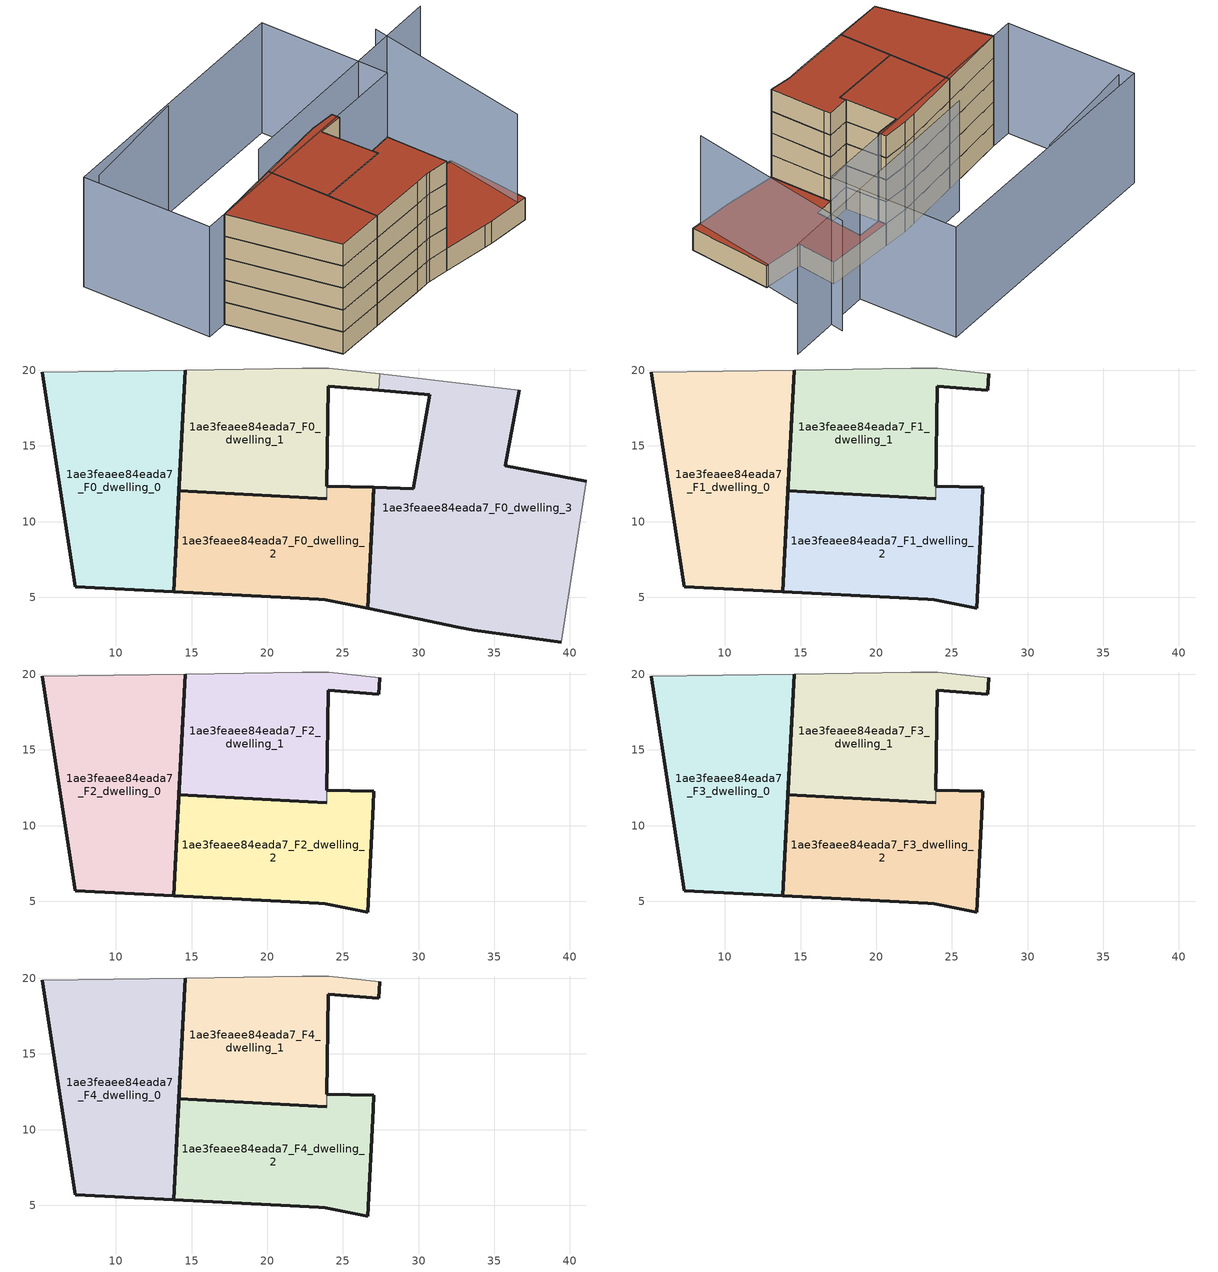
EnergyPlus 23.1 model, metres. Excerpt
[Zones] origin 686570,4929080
1ae3feaee84eada7_F0_dwelling_0
 floor ground (EU_floor_Construction): 13.82,5.36 14.58,20.01 5.13,19.88 7.3,5.7 z0
 wall outside (EU_wall_Construction): 14.58,20.01 13.82,5.36 7.3,5.7 5.13,19.88 z0:3
 wall adiabatic (EU_wall_Construction): 5.13,19.88 14.58,20.01 z0:3
1ae3feaee84eada7_F0_dwelling_1
 floor ground (EU_floor_Construction): 23.94,11.52 23.95,12.34 23.95,12.35 24.04,18.96 27.38,18.68 27.44,19.76 24.06,20.16 22.31,20.13 14.58,20.01 14.17,12.03 23.93,11.52 z0
 wall outside (EU_wall_Construction): 27.38,18.68 24.04,18.96 23.95,12.35 23.95,12.34 / 23.94,11.52 23.93,11.52 14.17,12.03 14.58,20.01 z0:3
 wall adiabatic (EU_wall_Construction): 14.58,20.01 22.31,20.13 24.06,20.16 27.44,19.76 z0:3
 wall to 1ae3feaee84eada7_F0_dwelling_3 (EU_wall_Construction): 27.44,19.76 27.38,18.68 z0:3
 wall to 1ae3feaee84eada7_F0_dwelling_2 (EU_wall_Construction): 23.95,12.34 23.94,11.52 z0:3
1ae3feaee84eada7_F0_dwelling_2
 floor ground (EU_floor_Construction): 26.63,4.27 27,11.36 27.05,12.26 23.95,12.34 23.94,11.52 14.17,12.03 13.82,5.36 21.52,4.96 23.4,4.87 23.85,4.84 z0
 wall outside (EU_wall_Construction): 23.95,12.34 27.05,12.26 27,11.36 26.63,4.27 23.85,4.84 23.4,4.87 21.52,4.96 13.82,5.36 14.17,12.03 23.94,11.52 z0:3
1ae3feaee84eada7_F0_dwelling_3
 floor ground (EU_floor_Construction): 39.44,2.04 41.09,12.67 35.73,13.68 36.67,18.68 27.44,19.76 27.38,18.68 30.73,18.39 29.64,12.18 27.05,12.26 26.63,4.27 32.64,3.04 33.68,2.83 z0
 wall outside (EU_wall_Construction): 36.67,18.68 35.73,13.68 41.09,12.67 / 39.44,2.04 33.68,2.83 32.64,3.04 26.63,4.27 27.05,12.26 29.64,12.18 30.73,18.39 27.38,18.68 z0:3
 wall adiabatic (EU_wall_Construction): 27.44,19.76 36.67,18.68 / 41.09,12.67 39.44,2.04 z0:3
 roof outside (EU_roof_Construction): 36.67,18.68 35.73,13.68 41.09,12.67 39.44,2.04 33.68,2.83 32.64,3.04 26.63,4.27 27.05,12.26 29.64,12.18 30.73,18.39 27.38,18.68 27.44,19.76 z3
1ae3feaee84eada7_F1_dwelling_0
 floor to 1ae3feaee84eada7_F0_dwelling_0 (EU_floor_Construction): 13.82,5.36 14.58,20.01 5.13,19.88 7.3,5.7 z3
 wall outside (EU_wall_Construction): 14.58,20.01 13.82,5.36 7.3,5.7 5.13,19.88 z3:6
 wall adiabatic (EU_wall_Construction): 5.13,19.88 14.58,20.01 z3:6
1ae3feaee84eada7_F1_dwelling_1
 floor to 1ae3feaee84eada7_F0_dwelling_1 (EU_floor_Construction): 23.94,11.52 23.95,12.34 23.95,12.35 24.04,18.96 27.38,18.68 27.44,19.76 24.06,20.16 22.31,20.13 14.58,20.01 14.17,12.03 23.93,11.52 z3
 wall outside (EU_wall_Construction): 27.44,19.76 27.38,18.68 24.04,18.96 23.95,12.35 23.95,12.34 / 23.94,11.52 23.93,11.52 14.17,12.03 14.58,20.01 z3:6
 wall adiabatic (EU_wall_Construction): 14.58,20.01 22.31,20.13 24.06,20.16 27.44,19.76 z3:6
 wall to 1ae3feaee84eada7_F1_dwelling_2 (EU_wall_Construction): 23.95,12.34 23.94,11.52 z3:6
1ae3feaee84eada7_F1_dwelling_2
 floor to 1ae3feaee84eada7_F0_dwelling_2 (EU_floor_Construction): 26.63,4.27 27,11.36 27.05,12.26 23.95,12.34 23.94,11.52 14.17,12.03 13.82,5.36 21.52,4.96 23.4,4.87 23.85,4.84 z3
 wall outside (EU_wall_Construction): 23.95,12.34 27.05,12.26 27,11.36 26.63,4.27 23.85,4.84 23.4,4.87 21.52,4.96 13.82,5.36 14.17,12.03 23.94,11.52 z3:6
1ae3feaee84eada7_F2_dwelling_0
 floor to 1ae3feaee84eada7_F1_dwelling_0 (EU_floor_Construction): 13.82,5.36 14.58,20.01 5.13,19.88 7.3,5.7 z6
 wall outside (EU_wall_Construction): 14.58,20.01 13.82,5.36 7.3,5.7 5.13,19.88 z6:9
 wall adiabatic (EU_wall_Construction): 5.13,19.88 14.58,20.01 z6:9
1ae3feaee84eada7_F2_dwelling_1
 floor to 1ae3feaee84eada7_F1_dwelling_1 (EU_floor_Construction): 23.94,11.52 23.95,12.34 23.95,12.35 24.04,18.96 27.38,18.68 27.44,19.76 24.06,20.16 22.31,20.13 14.58,20.01 14.17,12.03 23.93,11.52 z6
 wall outside (EU_wall_Construction): 27.44,19.76 27.38,18.68 24.04,18.96 23.95,12.35 23.95,12.34 / 23.94,11.52 23.93,11.52 14.17,12.03 14.58,20.01 z6:9
 wall adiabatic (EU_wall_Construction): 14.58,20.01 22.31,20.13 24.06,20.16 27.44,19.76 z6:9
 wall to 1ae3feaee84eada7_F2_dwelling_2 (EU_wall_Construction): 23.95,12.34 23.94,11.52 z6:9
1ae3feaee84eada7_F2_dwelling_2
 floor to 1ae3feaee84eada7_F1_dwelling_2 (EU_floor_Construction): 26.63,4.27 27,11.36 27.05,12.26 23.95,12.34 23.94,11.52 14.17,12.03 13.82,5.36 21.52,4.96 23.4,4.87 23.85,4.84 z6
 wall outside (EU_wall_Construction): 23.95,12.34 27.05,12.26 27,11.36 26.63,4.27 23.85,4.84 23.4,4.87 21.52,4.96 13.82,5.36 14.17,12.03 23.94,11.52 z6:9
1ae3feaee84eada7_F3_dwelling_0
 floor to 1ae3feaee84eada7_F2_dwelling_0 (EU_floor_Construction): 13.82,5.36 14.58,20.01 5.13,19.88 7.3,5.7 z9
 wall outside (EU_wall_Construction): 14.58,20.01 13.82,5.36 7.3,5.7 5.13,19.88 z9:12
 wall adiabatic (EU_wall_Construction): 5.13,19.88 14.58,20.01 z9:12
1ae3feaee84eada7_F3_dwelling_1
 floor to 1ae3feaee84eada7_F2_dwelling_1 (EU_floor_Construction): 23.94,11.52 23.95,12.34 23.95,12.35 24.04,18.96 27.38,18.68 27.44,19.76 24.06,20.16 22.31,20.13 14.58,20.01 14.17,12.03 23.93,11.52 z9
 wall outside (EU_wall_Construction): 27.44,19.76 27.38,18.68 24.04,18.96 23.95,12.35 23.95,12.34 / 23.94,11.52 23.93,11.52 14.17,12.03 14.58,20.01 z9:12
 wall adiabatic (EU_wall_Construction): 14.58,20.01 22.31,20.13 24.06,20.16 27.44,19.76 z9:12
 wall to 1ae3feaee84eada7_F3_dwelling_2 (EU_wall_Construction): 23.95,12.34 23.94,11.52 z9:12
1ae3feaee84eada7_F3_dwelling_2
 floor to 1ae3feaee84eada7_F2_dwelling_2 (EU_floor_Construction): 26.63,4.27 27,11.36 27.05,12.26 23.95,12.34 23.94,11.52 14.17,12.03 13.82,5.36 21.52,4.96 23.4,4.87 23.85,4.84 z9
 wall outside (EU_wall_Construction): 23.95,12.34 27.05,12.26 27,11.36 26.63,4.27 23.85,4.84 23.4,4.87 21.52,4.96 13.82,5.36 14.17,12.03 23.94,11.52 z9:12
1ae3feaee84eada7_F4_dwelling_0
 floor to 1ae3feaee84eada7_F3_dwelling_0 (EU_floor_Construction): 13.82,5.36 14.58,20.01 5.13,19.88 7.3,5.7 z12
 wall outside (EU_wall_Construction): 14.58,20.01 13.82,5.36 7.3,5.7 5.13,19.88 z12:15
 wall adiabatic (EU_wall_Construction): 5.13,19.88 14.58,20.01 z12:15
 roof outside (EU_roof_Construction): 14.58,20.01 13.82,5.36 7.3,5.7 5.13,19.88 z15
1ae3feaee84eada7_F4_dwelling_1
 floor to 1ae3feaee84eada7_F3_dwelling_1 (EU_floor_Construction): 23.94,11.52 23.95,12.34 23.95,12.35 24.04,18.96 27.38,18.68 27.44,19.76 24.06,20.16 22.31,20.13 14.58,20.01 14.17,12.03 23.93,11.52 z12
 wall outside (EU_wall_Construction): 27.44,19.76 27.38,18.68 24.04,18.96 23.95,12.35 23.95,12.34 / 23.94,11.52 23.93,11.52 14.17,12.03 14.58,20.01 z12:15
 wall adiabatic (EU_wall_Construction): 14.58,20.01 22.31,20.13 24.06,20.16 27.44,19.76 z12:15
 wall to 1ae3feaee84eada7_F4_dwelling_2 (EU_wall_Construction): 23.95,12.34 23.94,11.52 z12:15
 roof outside (EU_roof_Construction): 27.44,19.76 27.38,18.68 24.04,18.96 23.95,12.35 23.95,12.34 23.94,11.52 23.93,11.52 14.17,12.03 14.58,20.01 22.31,20.13 24.06,20.16 z15
1ae3feaee84eada7_F4_dwelling_2
 floor to 1ae3feaee84eada7_F3_dwelling_2 (EU_floor_Construction): 26.63,4.27 27,11.36 27.05,12.26 23.95,12.34 23.94,11.52 14.17,12.03 13.82,5.36 21.52,4.96 23.4,4.87 23.85,4.84 z12
 wall outside (EU_wall_Construction): 23.95,12.34 27.05,12.26 27,11.36 26.63,4.27 23.85,4.84 23.4,4.87 21.52,4.96 13.82,5.36 14.17,12.03 23.94,11.52 z12:15
 roof outside (EU_roof_Construction): 27.05,12.26 27,11.36 26.63,4.27 23.85,4.84 23.4,4.87 21.52,4.96 13.82,5.36 14.17,12.03 23.94,11.52 23.95,12.34 z15
shading: 38.27,2.33 43.55,24.06 / 49.91,22.23 17.52,23.08 / 19.24,35.96 4.05,35.51 / 37.31,18.66 2.24,19.98 / 2.24,19.98 2.87,36.75 / 2.87,36.75 37.94,35.43 / 37.94,35.43 37.31,18.66 z0:15
[Building]
EU S2 Campaign: North Axis=0; Terrain=City; Solar Distribution=FullExterior
[Site:Location]
Bologna: Latitude=44.5; Longitude=11.25; Time Zone=1; Elevation=37
[SizingPeriod:WeatherFileDays]
AnnualSizingPeriod: Begin Month=1; Begin Day of Month=1; End Month=12; End Day of Month=31; Day of Week for Start Day=Monday; Use Weather File Daylight Saving Period=No; Use Weather File Rain and Snow Indicators=No
[MATERIAL]
EU_InternalMass_Material: Roughness=MediumRough; Thickness=0.1; Conductivity=1; Density=1800; Specific Heat=900; Thermal Absorptance=0.9; Solar Absorptance=0.7; Visible Absorptance=0.7
[MATERIAL:NOMASS] Roughness=MediumRough; Thermal Absorptance=0.9; Solar Absorptance=0.7; Visible Absorptance=0.7
Name | Thermal Resistance
EU_wall_NoMass | 0.905828
EU_roof_NoMass | 0.37593
EU_floor_NoMass | 0.67114
[CONSTRUCTION]
EU_wall_Construction: EU_wall_NoMass
EU_roof_Construction: EU_roof_NoMass
EU_floor_Construction: EU_floor_NoMass
EU_InternalMass_Construction: EU_InternalMass_Material
[ZONE] Type=1; Multiplier=1; Ceiling Height=autocalculate; Floor Area=autocalculate; Part of Total Floor Area=Yes
Name | Volume
1ae3feaee84eada7_F0_dwelling_0; 1ae3feaee84eada7_F1_dwelling_0; 1ae3feaee84eada7_F2_dwelling_0; 1ae3feaee84eada7_F3_dwelling_0; 1ae3feaee84eada7_F4_dwelling_0 | 345.357
1ae3feaee84eada7_F0_dwelling_1; 1ae3feaee84eada7_F1_dwelling_1; 1ae3feaee84eada7_F2_dwelling_1; 1ae3feaee84eada7_F3_dwelling_1; 1ae3feaee84eada7_F4_dwelling_1 | 251.361
1ae3feaee84eada7_F0_dwelling_2; 1ae3feaee84eada7_F1_dwelling_2; 1ae3feaee84eada7_F2_dwelling_2; 1ae3feaee84eada7_F3_dwelling_2; 1ae3feaee84eada7_F4_dwelling_2 | 267.245
1ae3feaee84eada7_F0_dwelling_3 | 517.479
[INTERNALMASS] Construction=EU_InternalMass_Construction
Name | Zone or ZoneList | Surface Area
1ae3feaee84eada7_F0_dwelling_0_EU_InternalMass | 1ae3feaee84eada7_F0_dwelling_0 | 115.119
1ae3feaee84eada7_F0_dwelling_1_EU_InternalMass | 1ae3feaee84eada7_F0_dwelling_1 | 83.7875
1ae3feaee84eada7_F0_dwelling_2_EU_InternalMass | 1ae3feaee84eada7_F0_dwelling_2 | 89.0813
1ae3feaee84eada7_F0_dwelling_3_EU_InternalMass | 1ae3feaee84eada7_F0_dwelling_3 | 172.493
1ae3feaee84eada7_F1_dwelling_0_EU_InternalMass | 1ae3feaee84eada7_F1_dwelling_0 | 153.49
1ae3feaee84eada7_F1_dwelling_1_EU_InternalMass | 1ae3feaee84eada7_F1_dwelling_1 | 153.498
1ae3feaee84eada7_F1_dwelling_2_EU_InternalMass | 1ae3feaee84eada7_F1_dwelling_2 | 153.491
1ae3feaee84eada7_F2_dwelling_0_EU_InternalMass | 1ae3feaee84eada7_F2_dwelling_0 | 153.49
1ae3feaee84eada7_F2_dwelling_1_EU_InternalMass | 1ae3feaee84eada7_F2_dwelling_1 | 153.498
1ae3feaee84eada7_F2_dwelling_2_EU_InternalMass | 1ae3feaee84eada7_F2_dwelling_2 | 153.491
1ae3feaee84eada7_F3_dwelling_0_EU_InternalMass | 1ae3feaee84eada7_F3_dwelling_0 | 153.49
1ae3feaee84eada7_F3_dwelling_1_EU_InternalMass | 1ae3feaee84eada7_F3_dwelling_1 | 153.498
1ae3feaee84eada7_F3_dwelling_2_EU_InternalMass | 1ae3feaee84eada7_F3_dwelling_2 | 153.491
1ae3feaee84eada7_F4_dwelling_0_EU_InternalMass | 1ae3feaee84eada7_F4_dwelling_0 | 153.49
1ae3feaee84eada7_F4_dwelling_1_EU_InternalMass | 1ae3feaee84eada7_F4_dwelling_1 | 153.498
1ae3feaee84eada7_F4_dwelling_2_EU_InternalMass | 1ae3feaee84eada7_F4_dwelling_2 | 153.491
[OTHEREQUIPMENT] Fuel Type=Electricity; Design Level Calculation Method=Watts/Area; Power per Zone Floor Area=1; Fraction Latent=0; Fraction Radiant=0; Fraction Lost=0; Carbon Dioxide Generation Rate=0; EndUse Subcategory=EU_Step8_InternalGains
Name | Zone or ZoneList or Space or SpaceList | Schedule
EU_Step8_InternalGain_1ae3feaee84eada7_F0_dwelling_0_f000 | 1ae3feaee84eada7_F0_dwelling_0 | EU_Step8_GainSchedule_1ae3feaee84eada7_F0_dwelling_0_f000
EU_Step8_InternalGain_1ae3feaee84eada7_F0_dwelling_1_f000 | 1ae3feaee84eada7_F0_dwelling_1 | EU_Step8_GainSchedule_1ae3feaee84eada7_F0_dwelling_1_f000
EU_Step8_InternalGain_1ae3feaee84eada7_F0_dwelling_2_f000 | 1ae3feaee84eada7_F0_dwelling_2 | EU_Step8_GainSchedule_1ae3feaee84eada7_F0_dwelling_2_f000
EU_Step8_InternalGain_1ae3feaee84eada7_F0_dwelling_3_f000 | 1ae3feaee84eada7_F0_dwelling_3 | EU_Step8_GainSchedule_1ae3feaee84eada7_F0_dwelling_3_f000
EU_Step8_InternalGain_1ae3feaee84eada7_F1_dwelling_0_f000 | 1ae3feaee84eada7_F1_dwelling_0 | EU_Step8_GainSchedule_1ae3feaee84eada7_F1_dwelling_0_f000
EU_Step8_InternalGain_1ae3feaee84eada7_F1_dwelling_1_f000 | 1ae3feaee84eada7_F1_dwelling_1 | EU_Step8_GainSchedule_1ae3feaee84eada7_F1_dwelling_1_f000
EU_Step8_InternalGain_1ae3feaee84eada7_F1_dwelling_2_f000 | 1ae3feaee84eada7_F1_dwelling_2 | EU_Step8_GainSchedule_1ae3feaee84eada7_F1_dwelling_2_f000
EU_Step8_InternalGain_1ae3feaee84eada7_F2_dwelling_0_f000 | 1ae3feaee84eada7_F2_dwelling_0 | EU_Step8_GainSchedule_1ae3feaee84eada7_F2_dwelling_0_f000
EU_Step8_InternalGain_1ae3feaee84eada7_F2_dwelling_1_f000 | 1ae3feaee84eada7_F2_dwelling_1 | EU_Step8_GainSchedule_1ae3feaee84eada7_F2_dwelling_1_f000
EU_Step8_InternalGain_1ae3feaee84eada7_F2_dwelling_2_f000 | 1ae3feaee84eada7_F2_dwelling_2 | EU_Step8_GainSchedule_1ae3feaee84eada7_F2_dwelling_2_f000
EU_Step8_InternalGain_1ae3feaee84eada7_F3_dwelling_0_f000 | 1ae3feaee84eada7_F3_dwelling_0 | EU_Step8_GainSchedule_1ae3feaee84eada7_F3_dwelling_0_f000
EU_Step8_InternalGain_1ae3feaee84eada7_F3_dwelling_1_f000 | 1ae3feaee84eada7_F3_dwelling_1 | EU_Step8_GainSchedule_1ae3feaee84eada7_F3_dwelling_1_f000
EU_Step8_InternalGain_1ae3feaee84eada7_F3_dwelling_2_f000 | 1ae3feaee84eada7_F3_dwelling_2 | EU_Step8_GainSchedule_1ae3feaee84eada7_F3_dwelling_2_f000
EU_Step8_InternalGain_1ae3feaee84eada7_F4_dwelling_0_f000 | 1ae3feaee84eada7_F4_dwelling_0 | EU_Step8_GainSchedule_1ae3feaee84eada7_F4_dwelling_0_f000
EU_Step8_InternalGain_1ae3feaee84eada7_F4_dwelling_1_f000 | 1ae3feaee84eada7_F4_dwelling_1 | EU_Step8_GainSchedule_1ae3feaee84eada7_F4_dwelling_1_f000
EU_Step8_InternalGain_1ae3feaee84eada7_F4_dwelling_2_f000 | 1ae3feaee84eada7_F4_dwelling_2 | EU_Step8_GainSchedule_1ae3feaee84eada7_F4_dwelling_2_f000
[ZONEVENTILATION:DESIGNFLOWRATE] Schedule=EU_AlwaysOn; Design Flow Rate Calculation Method=AirChanges/Hour; Air Changes per Hour=0.73129; Ventilation Type=Natural; Fan Pressure Rise=0; Fan Total Efficiency=1; Constant Term Coefficient=1; Temperature Term Coefficient=0; Velocity Term Coefficient=0; Velocity Squared Term Coefficient=0; Minimum Indoor Temperature=-100; Maximum Indoor Temperature=100; Delta Temperature=-100; Minimum Outdoor Temperature=-100; Maximum Outdoor Temperature=100; Maximum Wind Speed=40
Name | Zone or ZoneList or Space or SpaceList
EU_ConstantAir_1ae3feaee84eada7_F0_dwelling_0 | 1ae3feaee84eada7_F0_dwelling_0
EU_ConstantAir_1ae3feaee84eada7_F0_dwelling_1 | 1ae3feaee84eada7_F0_dwelling_1
EU_ConstantAir_1ae3feaee84eada7_F0_dwelling_2 | 1ae3feaee84eada7_F0_dwelling_2
EU_ConstantAir_1ae3feaee84eada7_F0_dwelling_3 | 1ae3feaee84eada7_F0_dwelling_3
EU_ConstantAir_1ae3feaee84eada7_F1_dwelling_0 | 1ae3feaee84eada7_F1_dwelling_0
EU_ConstantAir_1ae3feaee84eada7_F1_dwelling_1 | 1ae3feaee84eada7_F1_dwelling_1
EU_ConstantAir_1ae3feaee84eada7_F1_dwelling_2 | 1ae3feaee84eada7_F1_dwelling_2
EU_ConstantAir_1ae3feaee84eada7_F2_dwelling_0 | 1ae3feaee84eada7_F2_dwelling_0
EU_ConstantAir_1ae3feaee84eada7_F2_dwelling_1 | 1ae3feaee84eada7_F2_dwelling_1
EU_ConstantAir_1ae3feaee84eada7_F2_dwelling_2 | 1ae3feaee84eada7_F2_dwelling_2
EU_ConstantAir_1ae3feaee84eada7_F3_dwelling_0 | 1ae3feaee84eada7_F3_dwelling_0
EU_ConstantAir_1ae3feaee84eada7_F3_dwelling_1 | 1ae3feaee84eada7_F3_dwelling_1
EU_ConstantAir_1ae3feaee84eada7_F3_dwelling_2 | 1ae3feaee84eada7_F3_dwelling_2
EU_ConstantAir_1ae3feaee84eada7_F4_dwelling_0 | 1ae3feaee84eada7_F4_dwelling_0
EU_ConstantAir_1ae3feaee84eada7_F4_dwelling_1 | 1ae3feaee84eada7_F4_dwelling_1
EU_ConstantAir_1ae3feaee84eada7_F4_dwelling_2 | 1ae3feaee84eada7_F4_dwelling_2
[HVACTEMPLATE:THERMOSTAT] Constant Heating Setpoint=20; Constant Cooling Setpoint=50
EU_HeatOnly_1ae3feaee84eada7_F0_dwelling_0; EU_HeatOnly_1ae3feaee84eada7_F0_dwelling_1; EU_HeatOnly_1ae3feaee84eada7_F0_dwelling_2; EU_HeatOnly_1ae3feaee84eada7_F0_dwelling_3; EU_HeatOnly_1ae3feaee84eada7_F1_dwelling_0; EU_HeatOnly_1ae3feaee84eada7_F1_dwelling_1; EU_HeatOnly_1ae3feaee84eada7_F1_dwelling_2; EU_HeatOnly_1ae3feaee84eada7_F2_dwelling_0; EU_HeatOnly_1ae3feaee84eada7_F2_dwelling_1; EU_HeatOnly_1ae3feaee84eada7_F2_dwelling_2; EU_HeatOnly_1ae3feaee84eada7_F3_dwelling_0; EU_HeatOnly_1ae3feaee84eada7_F3_dwelling_1; EU_HeatOnly_1ae3feaee84eada7_F3_dwelling_2; EU_HeatOnly_1ae3feaee84eada7_F4_dwelling_0; EU_HeatOnly_1ae3feaee84eada7_F4_dwelling_1; EU_HeatOnly_1ae3feaee84eada7_F4_dwelling_2
[HVACTEMPLATE:ZONE:IDEALLOADSAIRSYSTEM] System Availability Schedule=EU_AlwaysOn; Maximum Heating Supply Air Temperature=50; Minimum Cooling Supply Air Temperature=13; Maximum Heating Supply Air Humidity Ratio=0.0156; Minimum Cooling Supply Air Humidity Ratio=0.0077; Heating Limit=NoLimit; Cooling Limit=NoLimit; Heating Availability Schedule=EU_AlwaysOn; Cooling Availability Schedule=EU_CoolingOff; Dehumidification Control Type=ConstantSensibleHeatRatio; Cooling Sensible Heat Ratio=0.7; Dehumidification Setpoint=60; Humidification Control Type=None; Humidification Setpoint=30; Outdoor Air Method=None; Outdoor Air Flow Rate per Person=0.00944; Outdoor Air Flow Rate per Zone Floor Area=0; Outdoor Air Flow Rate per Zone=0; Demand Controlled Ventilation Type=None; Outdoor Air Economizer Type=NoEconomizer; Heat Recovery Type=None; Sensible Heat Recovery Effectiveness=0.7; Latent Heat Recovery Effectiveness=0.65
Name | Template Thermostat
1ae3feaee84eada7_F0_dwelling_0 | EU_HeatOnly_1ae3feaee84eada7_F0_dwelling_0
1ae3feaee84eada7_F0_dwelling_1 | EU_HeatOnly_1ae3feaee84eada7_F0_dwelling_1
1ae3feaee84eada7_F0_dwelling_2 | EU_HeatOnly_1ae3feaee84eada7_F0_dwelling_2
1ae3feaee84eada7_F0_dwelling_3 | EU_HeatOnly_1ae3feaee84eada7_F0_dwelling_3
1ae3feaee84eada7_F1_dwelling_0 | EU_HeatOnly_1ae3feaee84eada7_F1_dwelling_0
1ae3feaee84eada7_F1_dwelling_1 | EU_HeatOnly_1ae3feaee84eada7_F1_dwelling_1
1ae3feaee84eada7_F1_dwelling_2 | EU_HeatOnly_1ae3feaee84eada7_F1_dwelling_2
1ae3feaee84eada7_F2_dwelling_0 | EU_HeatOnly_1ae3feaee84eada7_F2_dwelling_0
1ae3feaee84eada7_F2_dwelling_1 | EU_HeatOnly_1ae3feaee84eada7_F2_dwelling_1
1ae3feaee84eada7_F2_dwelling_2 | EU_HeatOnly_1ae3feaee84eada7_F2_dwelling_2
1ae3feaee84eada7_F3_dwelling_0 | EU_HeatOnly_1ae3feaee84eada7_F3_dwelling_0
1ae3feaee84eada7_F3_dwelling_1 | EU_HeatOnly_1ae3feaee84eada7_F3_dwelling_1
1ae3feaee84eada7_F3_dwelling_2 | EU_HeatOnly_1ae3feaee84eada7_F3_dwelling_2
1ae3feaee84eada7_F4_dwelling_0 | EU_HeatOnly_1ae3feaee84eada7_F4_dwelling_0
1ae3feaee84eada7_F4_dwelling_1 | EU_HeatOnly_1ae3feaee84eada7_F4_dwelling_1
1ae3feaee84eada7_F4_dwelling_2 | EU_HeatOnly_1ae3feaee84eada7_F4_dwelling_2
[SIZING:ZONE] Zone Cooling Design Supply Air Temperature Input Method=SupplyAirTemperature; Zone Cooling Design Supply Air Temperature=13; Zone Heating Design Supply Air Temperature Input Method=SupplyAirTemperature; Zone Heating Design Supply Air Temperature=50; Zone Cooling Design Supply Air Humidity Ratio=0.008; Zone Heating Design Supply Air Humidity Ratio=0.008; Cooling Design Air Flow Method=DesignDay; Cooling Design Air Flow Rate=0; Cooling Minimum Air Flow per Zone Floor Area=0.000762; Cooling Minimum Air Flow=0; Cooling Minimum Air Flow Fraction=0.2; Heating Design Air Flow Method=DesignDay; Heating Design Air Flow Rate=0; Heating Maximum Air Flow per Zone Floor Area=0.002032; Heating Maximum Air Flow=0.141576; Heating Maximum Air Flow Fraction=0.3; Account for Dedicated Outdoor Air System=No; Dedicated Outdoor Air System Control Strategy=NeutralSupplyAir; Dedicated Outdoor Air Low Setpoint Temperature for Design=autosize; Dedicated Outdoor Air High Setpoint Temperature for Design=autosize; Zone Load Sizing Method=Sensible Load Only No Latent Load; Zone Latent Cooling Design Supply Air Humidity Ratio Input Method=HumidityRatioDifference; Zone Cooling Design Supply Air Humidity Ratio Difference=0.005; Zone Latent Heating Design Supply Air Humidity Ratio Input Method=HumidityRatioDifference; Zone Humidification Design Supply Air Humidity Ratio Difference=0.005
1ae3feaee84eada7_F0_dwelling_0; 1ae3feaee84eada7_F0_dwelling_1; 1ae3feaee84eada7_F0_dwelling_2; 1ae3feaee84eada7_F0_dwelling_3; 1ae3feaee84eada7_F1_dwelling_0; 1ae3feaee84eada7_F1_dwelling_1; 1ae3feaee84eada7_F1_dwelling_2; 1ae3feaee84eada7_F2_dwelling_0; 1ae3feaee84eada7_F2_dwelling_1; 1ae3feaee84eada7_F2_dwelling_2; 1ae3feaee84eada7_F3_dwelling_0; 1ae3feaee84eada7_F3_dwelling_1; 1ae3feaee84eada7_F3_dwelling_2; 1ae3feaee84eada7_F4_dwelling_0; 1ae3feaee84eada7_F4_dwelling_1; 1ae3feaee84eada7_F4_dwelling_2
[SCHEDULE:CONSTANT]
Name | Hourly Value
EU_AlwaysOn | 1
EU_CoolingOff | 0
[SCHEDULE:FILE] Column Number=1; Rows to Skip at Top=0; Number of Hours of Data=8760; Column Separator=Comma; Interpolate to Timestep=No; Minutes per Item=60; Adjust Schedule for Daylight Savings=Yes
Name | File
EU_Step8_GainSchedule_1ae3feaee84eada7_F0_dwelling_0_f000 | ../../schedules/1ae3feaee84eada7/1ae3feaee84eada7_F0_dwelling_0_f000_gain.csv
EU_Step8_GainSchedule_1ae3feaee84eada7_F0_dwelling_1_f000 | ../../schedules/1ae3feaee84eada7/1ae3feaee84eada7_F0_dwelling_1_f000_gain.csv
EU_Step8_GainSchedule_1ae3feaee84eada7_F0_dwelling_2_f000 | ../../schedules/1ae3feaee84eada7/1ae3feaee84eada7_F0_dwelling_2_f000_gain.csv
EU_Step8_GainSchedule_1ae3feaee84eada7_F0_dwelling_3_f000 | ../../schedules/1ae3feaee84eada7/1ae3feaee84eada7_F0_dwelling_3_f000_gain.csv
EU_Step8_GainSchedule_1ae3feaee84eada7_F1_dwelling_0_f000 | ../../schedules/1ae3feaee84eada7/1ae3feaee84eada7_F1_dwelling_0_f000_gain.csv
EU_Step8_GainSchedule_1ae3feaee84eada7_F1_dwelling_1_f000 | ../../schedules/1ae3feaee84eada7/1ae3feaee84eada7_F1_dwelling_1_f000_gain.csv
EU_Step8_GainSchedule_1ae3feaee84eada7_F1_dwelling_2_f000 | ../../schedules/1ae3feaee84eada7/1ae3feaee84eada7_F1_dwelling_2_f000_gain.csv
EU_Step8_GainSchedule_1ae3feaee84eada7_F2_dwelling_0_f000 | ../../schedules/1ae3feaee84eada7/1ae3feaee84eada7_F2_dwelling_0_f000_gain.csv
EU_Step8_GainSchedule_1ae3feaee84eada7_F2_dwelling_1_f000 | ../../schedules/1ae3feaee84eada7/1ae3feaee84eada7_F2_dwelling_1_f000_gain.csv
EU_Step8_GainSchedule_1ae3feaee84eada7_F2_dwelling_2_f000 | ../../schedules/1ae3feaee84eada7/1ae3feaee84eada7_F2_dwelling_2_f000_gain.csv
EU_Step8_GainSchedule_1ae3feaee84eada7_F3_dwelling_0_f000 | ../../schedules/1ae3feaee84eada7/1ae3feaee84eada7_F3_dwelling_0_f000_gain.csv
EU_Step8_GainSchedule_1ae3feaee84eada7_F3_dwelling_1_f000 | ../../schedules/1ae3feaee84eada7/1ae3feaee84eada7_F3_dwelling_1_f000_gain.csv
EU_Step8_GainSchedule_1ae3feaee84eada7_F3_dwelling_2_f000 | ../../schedules/1ae3feaee84eada7/1ae3feaee84eada7_F3_dwelling_2_f000_gain.csv
EU_Step8_GainSchedule_1ae3feaee84eada7_F4_dwelling_0_f000 | ../../schedules/1ae3feaee84eada7/1ae3feaee84eada7_F4_dwelling_0_f000_gain.csv
EU_Step8_GainSchedule_1ae3feaee84eada7_F4_dwelling_1_f000 | ../../schedules/1ae3feaee84eada7/1ae3feaee84eada7_F4_dwelling_1_f000_gain.csv
EU_Step8_GainSchedule_1ae3feaee84eada7_F4_dwelling_2_f000 | ../../schedules/1ae3feaee84eada7/1ae3feaee84eada7_F4_dwelling_2_f000_gain.csv
